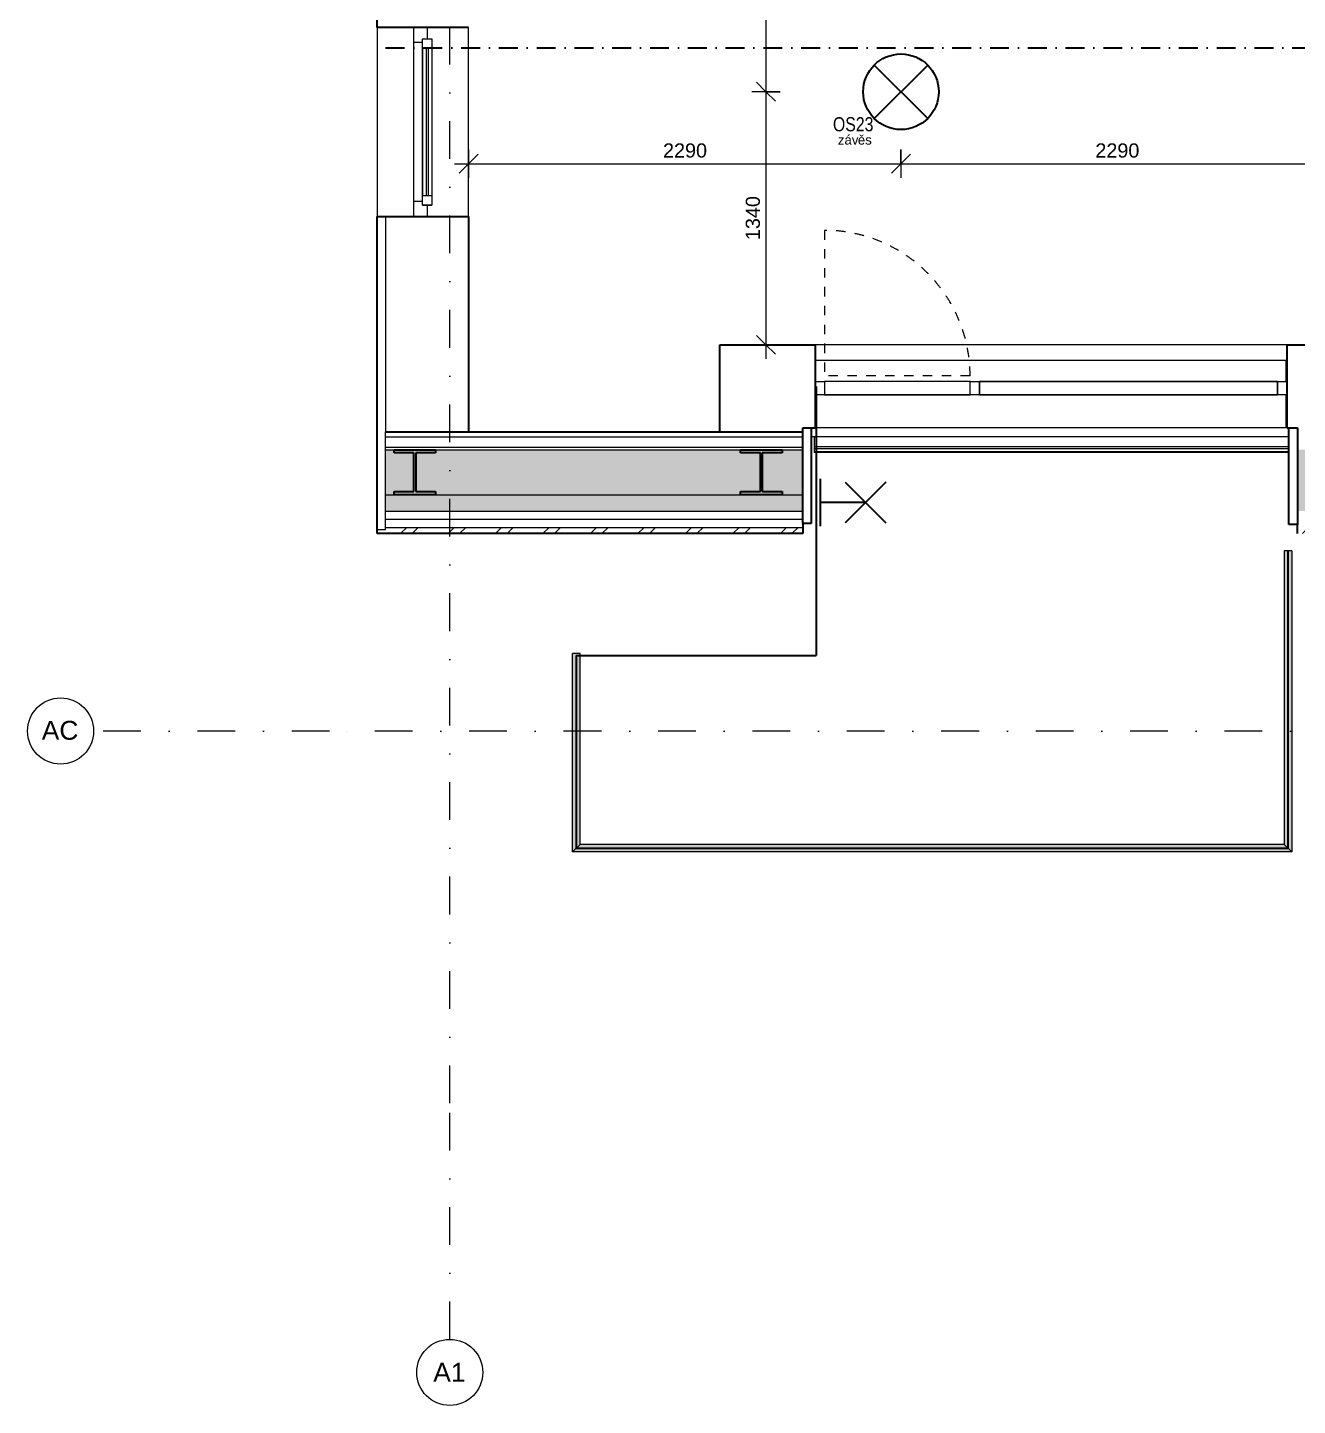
# Model space of a CAD drawing. Header units: millimetres. Extents: x -2236 to 45464, y -3604 to 14792.
# Drawn here: x -2236 to 4490, y -3571 to 3725 of the extents above; entities that cross this region are included whole.
import ezdxf

# ---------------------------------------------------------------- set-up
doc = ezdxf.new("R2010")
doc.units = ezdxf.units.MM
for name, pattern in [('HA_Dash_2mm-S1mm', [100, 50, -50]), ('HA_DashDot_10mm-S3mm', [500, 200, -150, 0, -150]), ('HA_DashDot_4mm-S1mm', [200, 100, -50, 0, -50])]:
    doc.linetypes.add(name, pattern=pattern)
for name, color, linetype, lineweight in [('-UNDERLAY_A-AREA-____-OTLN', 9, 'Continuous', 25), ('-UNDERLAY_A-FLOR-HRAL-OTLN', 9, 'Continuous', 9), ('-UNDERLAY_A-GLAZ-CWMG-OTLN', 9, 'Continuous', 5), ('A-____-____-DIMS', 9, 'Continuous', 5), ('A-____-____-DIMS-50', 9, 'Continuous', 5), ('A-DOOR-____-OTLN', 9, 'Continuous', 9), ('A-FLOR-____-OVHD', 9, 'HA_DashDot_4mm-S1mm', 25), ('A-GENM-____-MCUT', 9, 'Continuous', 25), ('A-GENM-____-OTLN', 9, 'Continuous', 9), ('A-GLAZ-____-MCUT', 9, 'Continuous', 5), ('A-GLAZ-____-OTLN', 9, 'Continuous', 5), ('A-GLAZ-CURT-MCUT', 9, 'Continuous', 5), ('A-GLAZ-CURT-OTLN', 9, 'Continuous', 5), ('A-GLAZ-CWMG-MCUT', 9, 'Continuous', 5), ('A-GLAZ-CWMG-OTLN', 9, 'Continuous', 5), ('A-ROOF-____-MCUT', 9, 'Continuous', 25), ('A-ROOF-____-OTLN', 9, 'Continuous', 9), ('A-ROOF-____-PATT', 9, 'Continuous', 25), ('A-WALL-____-MCUT', 9, 'Continuous', 9), ('A-WALL-____-OTLN', 9, 'Continuous', 9), ('E-LITE-EQPM-IDEN', 9, 'Continuous', 9), ('E-LITE-EQPM-OTLN', 9, 'Continuous', 9), ('G-____-____-TEXT', 9, 'Continuous', 5), ('S-GRID-____-IDEN', 9, 'Continuous', 9), ('S-GRID-____-OTLN', 9, 'Continuous', 5)]:
    doc.layers.add(name, color=color, linetype=linetype, lineweight=lineweight)
doc.styles.add('Arial', font='arial.ttf', dxfattribs={"height": 100})
doc.styles.add('Arial_1', font='arial.ttf', dxfattribs={"height": 75})
doc.styles.add('Arial_2', font='arial.ttf', dxfattribs={"width": 0.8, "height": 75})
doc.styles.add('Arial_3', font='arial.ttf', dxfattribs={"height": 50})
doc.dimstyles.new('Inner_Dimensions_1', dxfattribs={"dimscale": 304.8, "dimtxt": 76.519455, "dimasz": 0.328084, "dimexe": 0.246063, "dimexo": 0.0625, "dimgap": 0.032808, "dimtad": 1, "dimdec": 0, "dimzin": 0, "dimdsep": 46, "dimtxsty": 'Arial_1', "dimblk1": 'OBLIQUE', "dimblk2": 'OBLIQUE', "dimsah": 1, "dimcen": 0.09, "dimdle": 0.246063, "dimazin": 0, "dimtfac": 1, "dimtdec": 4, "dimtix": 1, "dimtmove": 0, "dimatfit": 3, "dimfxl": 0.246063, "dimfxlon": 1, "dimtvp": 1, "dimtolj": 1, "dimtzin": 0, "dimlwd": 9, "dimlwe": 9, "dimarcsym": 2})
pattern_1 = [(0, (-300, 0), (58.594, 33.829), [39.062, -78.125]), (120, (-300, 0), (-58.593773, 33.82939), [39.062, -78.125]), (60, (-300, 0), (0.000227, 67.65839), [0, -78.125, 39.062, 0])]

# ---------------------------------------------------------------- blocks, each defined once
blk = doc.blocks.new('BD Libus_IFC_ifc-1-DSP_3NP-A')
at = {"layer": 'A-GENM-____-MCUT', "color": 7}
for p, q in [((-295, 1472.4), (-295, 1489.8)), ((-295, 1489.8), (-75, 1489.8)), ((-189.7, 1472.4), (-295, 1472.4)), ((-189.7, 1268.6), (-189.7, 1472.4)), ((-75, 1472.4), (-180.2, 1472.4)), ((-180.2, 1472.4), (-180.2, 1268.6)), ((-75, 1489.8), (-75, 1472.4)), ((1540, 1472.4), (1540, 1489.8)), ((1540, 1489.8), (1760, 1489.8)), ((1645.3, 1472.4), (1540, 1472.4)), ((1645.3, 1268.6), (1645.3, 1472.4)), ((1760, 1472.4), (1654.8, 1472.4)), ((1654.8, 1472.4), (1654.8, 1268.6)), ((1760, 1489.8), (1760, 1472.4)), ((-295, 1251.2), (-295, 1268.6)), ((-295, 1268.6), (-189.7, 1268.6)), ((-75, 1251.2), (-295, 1251.2)), ((-180.2, 1268.6), (-75, 1268.6)), ((-75, 1268.6), (-75, 1251.2)), ((1540, 1251.3), (1540, 1268.6)), ((1540, 1268.6), (1645.3, 1268.6)), ((1760, 1251.2), (1540, 1251.3)), ((1654.8, 1268.6), (1760, 1268.6)), ((1760, 1268.6), (1760, 1251.2))]:
    blk.add_line(p, q, dxfattribs=at)
blk = doc.blocks.new('Railing - Railing-1473588-DSP_3NP-A')
at = {"layer": '-UNDERLAY_A-FLOR-HRAL-OTLN'}
for points in [[(4460, -640), (4460, 954.5), (4420, 954.5), (4420, -600)], [(650, -640), (690, -600), (690, 410), (650, 410)], [(650, -640), (4460, -640), (4420, -600), (690, -600)]]:
    blk.add_hatch(color=256, dxfattribs=at).paths.add_polyline_path(points)
for p, q in [((4460, 954.5), (4420, 954.5)), ((4420, 954.5), (4420, -600)), ((4460, 954.5), (4460, -640)), ((690, 410), (650, 410)), ((650, -640), (650, 410)), ((690, -600), (690, 410)), ((690, -600), (650, -640)), ((4460, -640), (650, -640)), ((4420, -600), (690, -600)), ((4420, -600), (4460, -640))]:
    blk.add_line(p, q, dxfattribs=at)
blk = doc.blocks.new('Obdélníková příčel - 50x70mm EXT-1774438-DSP_3NP-A')
at = {"layer": '-UNDERLAY_A-GLAZ-CWMG-OTLN'}
for p, q in [((10476.25, 1825), (10476.25, 1755)), ((12055, 1825), (10476.25, 1825)), ((12055, 1755), (12055, 1825)), ((10476.25, 1755), (12055, 1755))]:
    blk.add_line(p, q, dxfattribs=at)
blk = doc.blocks.new('Obdélníková příčel - 50x70mm EXT-1774440-DSP_3NP-A')
at = {"layer": '-UNDERLAY_A-GLAZ-CWMG-OTLN'}
for p, q in [((9655, 1825), (9655, 1755)), ((10426.25, 1825), (9655, 1825)), ((10426.25, 1755), (10426.25, 1825)), ((9655, 1755), (10426.25, 1755))]:
    blk.add_line(p, q, dxfattribs=at)
blk = doc.blocks.new('HA_WD_SinglePanel - 1000x1500-2168128-DSP_3NP-A')
at = {"layer": 'A-GLAZ-____-MCUT'}
for p, q in [((-500, 0), (-500, 70)), ((-500, 70), (-420, 70)), ((-440, 0), (-500, 0)), ((-440, -25), (-440, 25)), ((-440, 25), (-390, 25)), ((-420, 70), (-420, 25)), ((-390, 25), (-390, -25)), ((390, 5), (-390, 5)), ((390, -25), (390, 25)), ((390, 25), (440, 25)), ((420, 25), (420, 70)), ((420, 70), (500, 70)), ((440, 25), (440, -25)), ((500, 0), (440, 0)), ((500, 70), (500, 0)), ((-390, -25), (-440, -25)), ((390, -5), (-390, -5)), ((440, -25), (390, -25))]:
    blk.add_line(p, q, dxfattribs=at)
at = {"layer": 'A-GLAZ-____-OTLN'}
for p, q in [((-440, 25), (-440, -25)), ((-440, 25), (440, 25)), ((-420, 70), (420, 70)), ((390, 25), (-390, 25)), ((440, 25), (440, -25)), ((440, -25), (-440, -25)), ((390, -25), (-390, -25))]:
    blk.add_line(p, q, dxfattribs=at)
blk = doc.blocks.new('Systémový panel - Sklo-1774441-DSP_3NP-A')
at = {"layer": 'A-GLAZ-CURT-MCUT'}
for p, q in [((-789.375, 0), (-789.375, 70)), ((-789.375, 70), (789.375, 70)), ((789.375, 70), (789.375, 0)), ((789.375, 0), (-789.375, 0))]:
    blk.add_line(p, q, dxfattribs=at)
blk = doc.blocks.new('Obdélníková příčel - 50x70mm EXT-1774437-DSP_3NP-A')
at = {"layer": 'A-GLAZ-CWMG-OTLN'}
for p, q in [((10426.25, 1825), (9655, 1825)), ((10426.25, 1755), (9655, 1755))]:
    blk.add_line(p, q, dxfattribs=at)
blk = doc.blocks.new('Obdélníková příčel - 50x70mm EXT-1499828-DSP_3NP-A')
at = {"layer": 'A-GLAZ-CWMG-MCUT'}
for p, q in [((0, 0), (-50, 0)), ((-50, 0), (-50, -70)), ((0, -70), (0, 0)), ((-50, -70), (0, -70))]:
    blk.add_line(p, q, dxfattribs=at)
blk = doc.blocks.new('Obdélníková příčel - 50x70mm EXT-1499829-DSP_3NP-A')
at = {"layer": 'A-GLAZ-CWMG-MCUT'}
for p, q in [((-50, 0), (0, 0)), ((-50, -70), (-50, 0)), ((0, 0), (0, -70)), ((0, -70), (-50, -70))]:
    blk.add_line(p, q, dxfattribs=at)
blk = doc.blocks.new('ABMV_CW_Single_Swing_Generic - Ex_Glass_SKLOPNE-1774442-DSP_3NP-A')
at = {"layer": 'A-DOOR-____-OTLN', "linetype": 'HA_Dash_2mm-S1mm', "lineweight": 5}
for p in [(-385.625, -30), (385.625, -801.25)]:
    blk.add_line(p, (385.625, -30), dxfattribs=at)
blk.add_arc((385.625, -30), 771.25, 180, 270, dxfattribs=at)
blk = doc.blocks.new('Obdélníková příčel - 50x70mm EXT-1499826-DSP_3NP-A')
at = {"layer": 'A-GLAZ-CWMG-MCUT'}
for p, q in [((25, 0), (-25, 0)), ((-25, 0), (-25, -70)), ((25, -70), (25, 0)), ((-25, -70), (25, -70))]:
    blk.add_line(p, q, dxfattribs=at)
blk = doc.blocks.new('HA_LF_GenericSymbol - OS23_pokoj-1621429-DSP_3NP-A')
at = {"layer": 'E-LITE-EQPM-OTLN', "color": 11, "lineweight": 25}
for p, q in [((141.4, 141.4), (-141.4, -141.4)), ((-141.4, 141.4), (141.4, -141.4))]:
    blk.add_line(p, q, dxfattribs=at)
blk.add_circle((0, 0), 200, dxfattribs=at)
blk = doc.blocks.new('HA_GM_Gutter_Balcony - HA_GM_Gutter_Facade TP03-1710966-DSP_3NP-A')
at = {"layer": 'A-GENM-____-OTLN'}
for p, q in [((135, 25.1), (2650, 25.1)), ((135, 20.8), (2650, 20.8)), ((135, 5), (2650, 5)), ((2650, 20.8), (2650, 25.1)), ((2650, 5), (2650, 20.8)), ((2650, -5), (2650, 5)), ((135, -5), (2650, -5)), ((2650, -60), (2650, -5))]:
    blk.add_line(p, q, dxfattribs=at)
blk = doc.blocks.new('HA_LF_GenericSymbol nastenne svitidlo - nastenne svitidlo-1909941-DSP_3NP-A')
at = {"layer": 'E-LITE-EQPM-OTLN', "color": 11, "lineweight": 25}
for p, q in [((-240, 125), (-240, -125)), ((107.3, 107.3), (-107.3, -107.3)), ((-107.3, 107.3), (107.3, -107.3)), ((0, 0), (-240, 0))]:
    blk.add_line(p, q, dxfattribs=at)
blk = doc.blocks.new('Grid - Radius 3_5mm-353793-DSP_3NP-A')
at = {"layer": 'S-GRID-____-IDEN'}
blk.add_circle((0, 0), 3.5, dxfattribs=at)
blk = doc.blocks.new('DIMBLOCK50-DSP_3NP-A')
at = {"layer": 'A-____-____-DIMS-50', "lineweight": 9}
for p, q in [((100, 3079.2), (100, 2929.2)), ((100, 3004.2), (100, 3079.2)), ((2390, 3079.2), (2390, 2929.2)), ((2390, 3004.2), (2390, 3079.2)), ((25, 3004.2), (2390, 3004.2)), ((100, 3004.2), (50, 2954.2)), ((100, 3004.2), (150, 3054.2)), ((2390, 3004.2), (2340, 2954.2)), ((2390, 3004.2), (2440, 3054.2))]:
    blk.add_line(p, q, dxfattribs=at)
at = {"layer": 'A-____-____-DIMS-50', "color": 0, "lineweight": 9, "insert": (1129.6, 3111.6), "char_height": 75, "width": 276.883, "attachment_point": 1, "line_spacing_factor": 0.941778, "style": 'Arial_1'}
blk.add_mtext('2290', dxfattribs=at)
blk = doc.blocks.new('_Oblique')
at = {"color": 0, "linetype": 'ByBlock', "lineweight": -2}
blk.add_line((-0.5, -0.5), (0.5, 0.5), dxfattribs=at)
blk = doc.blocks.new('DIMBLOCK51-DSP_3NP-A')
at = {"layer": 'A-____-____-DIMS-50', "lineweight": 9}
for p, q in [((2390, 3079.2), (2390, 2929.2)), ((2390, 3004.2), (2390, 3079.2)), ((4680, 3079.2), (4680, 2929.2)), ((4680, 3004.2), (4680, 3079.2)), ((2390, 3004.2), (2340, 2954.2)), ((2390, 3004.2), (2440, 3054.2)), ((2390, 3004.2), (4755, 3004.2)), ((4680, 3004.2), (4630, 2954.2)), ((4680, 3004.2), (4730, 3054.2))]:
    blk.add_line(p, q, dxfattribs=at)
at = {"layer": 'A-____-____-DIMS-50', "color": 0, "lineweight": 9, "insert": (3419.6, 3111.6), "char_height": 75, "width": 276.883, "attachment_point": 1, "line_spacing_factor": 0.941778, "style": 'Arial_1'}
blk.add_mtext('2290', dxfattribs=at)
blk = doc.blocks.new('DIMBLOCK79-DSP_3NP-A')
at = {"layer": 'A-____-____-DIMS-50', "lineweight": 9}
for p, q in [((1675, 5425), (1625, 5475)), ((1750, 5425), (1600, 5425)), ((1675, 5425), (1675, 3385)), ((1675, 5425), (1725, 5375)), ((1675, 5425), (1750, 5425)), ((1675, 3385), (1625, 3435)), ((1750, 3385), (1600, 3385)), ((1675, 3385), (1725, 3335)), ((1675, 3385), (1750, 3385))]:
    blk.add_line(p, q, dxfattribs=at)
at = {"layer": 'A-____-____-DIMS-50', "color": 0, "lineweight": 9, "insert": (1567.7, 4289.6), "char_height": 75, "width": 276.883, "attachment_point": 1, "rotation": 90, "line_spacing_factor": 0.941778, "style": 'Arial_1'}
blk.add_mtext('2040', dxfattribs=at)
blk = doc.blocks.new('DIMBLOCK80-DSP_3NP-A')
at = {"layer": 'A-____-____-DIMS-50', "lineweight": 9}
for p, q in [((1675, 3385), (1625, 3435)), ((1750, 3385), (1600, 3385)), ((1675, 3385), (1675, 1970)), ((1675, 3385), (1725, 3335)), ((1675, 3385), (1750, 3385)), ((1750, 2045), (1600, 2045)), ((1675, 2045), (1625, 2095)), ((1675, 2045), (1725, 1995)), ((1675, 2045), (1750, 2045))]:
    blk.add_line(p, q, dxfattribs=at)
at = {"layer": 'A-____-____-DIMS-50', "color": 0, "lineweight": 9, "insert": (1567.7, 2599.6), "char_height": 75, "width": 276.883, "attachment_point": 1, "rotation": 90, "line_spacing_factor": 0.941778, "style": 'Arial_1'}
blk.add_mtext('1340', dxfattribs=at)

msp = doc.modelspace()

# ---------------------------------------------------------------- hatches: boundary and pattern name
at = {"layer": 'A-ROOF-____-PATT', "lineweight": 5}
h = msp.add_hatch(dxfattribs=at)
h.set_pattern_fill('FP_2', color=256, style=0, pattern_type=2)
h.set_pattern_definition(pattern_1)
h.paths.add_polyline_path([(22158.5, 1251.2), (22219.4, 1489.8), (19135, 1489.8), (19135, 1251.2), (21900.5, 1251.2)])
h.paths.add_polyline_path([(265.8, 1251.2), (1870, 1251.2), (1870, 1489.8), (-340, 1489.8), (-340, 1251.2)])
h.paths.add_polyline_path([(4490, 1251.2), (5786.3, 1251.2), (5786.3, 1489.8), (4490, 1489.8), (4490, 1402.4)])
h.paths.add_polyline_path([(6673.7, 1251.2), (8420, 1251.2), (8420, 1489.8), (6673.7, 1489.8), (6673.7, 1268.9)])
h.paths.add_polyline_path([(16515, 1251.2), (16515, 1489.8), (14818.7, 1489.8), (14818.7, 1251.2), (16075.7, 1251.2)])
h.paths.add_polyline_path([(12165, 1251.2), (13931.3, 1251.2), (13931.3, 1489.8), (12165, 1489.8), (12165, 1402.4)])
h = msp.add_hatch(dxfattribs=at)
h.set_pattern_fill('FP_2', color=256, style=0, pattern_type=2)
h.set_pattern_definition(pattern_1)
h.paths.add_polyline_path([(22136.4, 1164.5), (22158.5, 1251.2), (19135, 1251.2), (19135, 1164.5), (21900.5, 1164.5)])
h.paths.add_polyline_path([(-340, 1164.5), (1870, 1164.5), (1870, 1251.2), (-340, 1251.2)])
h.paths.add_polyline_path([(4490, 1164.5), (5786.3, 1164.5), (5786.3, 1251.2), (4490, 1251.2)])
h.paths.add_polyline_path([(16515, 1164.5), (16515, 1251.2), (14818.7, 1251.2), (14818.7, 1164.5), (16075.7, 1164.5)])
h.paths.add_polyline_path([(6673.7, 1164.5), (8420, 1164.5), (8420, 1251.2), (6673.7, 1251.2)])
h.paths.add_polyline_path([(13931.3, 1164.5), (13931.3, 1251.2), (12165, 1251.2), (12165, 1164.5), (13787.5, 1164.5)])
h = msp.add_hatch(dxfattribs=at)
h.set_pattern_fill('FP_1', color=256, style=0, pattern_type=2)
h.set_pattern_definition([(45, (-300, 0), (-125.7236, 125.7236), []), (45, (-300, 190.5), (-125.7236, 125.7236), [])])
h.paths.add_polyline_path([(22106, 1045.2), (22114.3, 1077.8), (19135, 1077.8), (19135, 1045.2), (21900.5, 1045.2)])
h.paths.add_polyline_path([(-385, 1045.2), (1870, 1045.2), (1870, 1077.8), (-340, 1077.8), (-340, 1065.3), (-385, 1065.3)])
h.paths.add_polyline_path([(4490, 1045.2), (5759, 1045.2), (5759, 1077.8), (4490, 1077.8)])
h.paths.add_polyline_path([(16515, 1045.2), (16515, 1077.8), (14846, 1077.8), (14846, 1045.2), (16075.7, 1045.2)])
h.paths.add_polyline_path([(6701, 1045.2), (8420, 1045.2), (8420, 1077.8), (6701, 1077.2)])
h.paths.add_polyline_path([(12165, 1045.2), (13904, 1045.7), (13904, 1077.8), (12165, 1077.8)])

# ---------------------------------------------------------------- linework, layer by layer
at = {"layer": '-UNDERLAY_A-AREA-____-OTLN'}
for p, q in [((1940, 1825), (1940, 400)), ((4440, -620), (4440, 954.5)), ((670, 400), (670, -620)), ((670, 400), (1940, 400)), ((670, -620), (4440, -620))]:
    msp.add_line(p, q, dxfattribs=at)
at = {"layer": 'A-FLOR-____-OVHD'}
msp.add_line((-340, 3616.8), (22761.9, 3616.8), dxfattribs=at)
at = {"layer": 'A-ROOF-____-MCUT'}
for p, q in [((-340, 1584.7), (1870, 1584.7)), ((1870, 1099.4), (1870, 1045.2)), ((-385, 1045.2), (-385, 1065.3)), ((1870, 1045.2), (-385, 1045.2)), ((4490, 1045.2), (4490, 1093.4))]:
    msp.add_line(p, q, dxfattribs=at)
at = {"layer": 'A-ROOF-____-MCUT', "lineweight": 9}
for p, q in [((-340, 1065.3), (-340, 1584.7)), ((-340, 1557.5), (1870, 1557.5)), ((-340, 1503.3), (1870, 1503.3)), ((-340, 1489.8), (1870, 1489.8)), ((-340, 1251.2), (1870, 1251.2)), ((-340, 1164.5), (1870, 1164.5)), ((-340, 1121.1), (1870, 1121.1)), ((-340, 1077.8), (1870, 1077.8))]:
    msp.add_line(p, q, dxfattribs=at)
at = {"layer": 'A-ROOF-____-OTLN'}
for p, q in [((4430, 1961.8), (1934.8, 1961.8)), ((4430, 1850), (4430, 1961.8)), ((4430, 1605), (4430, 1780)), ((4434.8, 1605), (4430, 1605))]:
    msp.add_line(p, q, dxfattribs=at)
at = {"layer": 'A-WALL-____-MCUT', "lineweight": 25}
for p, q in [((-385, 3725), (-385, 6975)), ((100, 3725), (-385, 3725)), ((-385, 2725), (100, 2725)), ((-385, 1065.3), (-385, 2725)), ((100, 2725), (100, 1584.7)), ((1430, 1584.7), (1430, 2045)), ((1430, 2045), (1934.8, 2045)), ((1934.8, 2045), (1934.8, 1605)), ((4434.8, 2045), (4680, 2045)), ((4434.8, 1605), (4434.8, 2045)), ((1870, 1099.4), (1870, 1605)), ((1870, 1605), (1934.8, 1605)), ((1915, 1605), (1915, 1099.4)), ((4434.8, 1605), (4490, 1605)), ((4445, 1093.4), (4445, 1605)), ((4490, 1605), (4490, 1093.4)), ((1915, 1099.4), (1870, 1099.4)), ((4490, 1093.4), (4445, 1093.4))]:
    msp.add_line(p, q, dxfattribs=at)
at = {"layer": 'A-WALL-____-MCUT'}
for p, q in [((-340, 2725), (-340, 1584.7)), ((-340, 1065.3), (-385, 1065.3))]:
    msp.add_line(p, q, dxfattribs=at)
at = {"layer": 'A-WALL-____-OTLN'}
for p, q in [((-385, 3725), (-385, 2725)), ((100, 2725), (100, 3725)), ((4434.8, 2045), (1934.8, 2045)), ((4434.8, 1961.8), (4430, 1961.8)), ((1915, 1560), (4445, 1560)), ((4430, 1605), (1934.8, 1605))]:
    msp.add_line(p, q, dxfattribs=at)
at = {"layer": 'S-GRID-____-OTLN', "linetype": 'HA_DashDot_10mm-S3mm', "lineweight": 9}
for p, q in [((0, -1971.1), (0, 13159.9)), ((-636.4, 0), (-1886.4, 0)), ((24807.7, 0), (-636.4, 0)), ((0, -3221.1), (0, -1971.1))]:
    msp.add_line(p, q, dxfattribs=at)

# ---------------------------------------------------------------- block references
at = {"layer": '-UNDERLAY_A-FLOR-HRAL-OTLN'}
msp.add_blockref('Railing - Railing-1473588-DSP_3NP-A', (0, 0), dxfattribs=at)
at = {"layer": '-UNDERLAY_A-GLAZ-CWMG-OTLN'}
for name in ['Obdélníková příčel - 50x70mm EXT-1774440-DSP_3NP-A', 'Obdélníková příčel - 50x70mm EXT-1774438-DSP_3NP-A']:
    msp.add_blockref(name, (-7670.2, 25), dxfattribs=at)
at = {"lineweight": 5}
msp.add_blockref('BD Libus_IFC_ifc-1-DSP_3NP-A', (0, 0), dxfattribs=at)
at = {"layer": 'A-DOOR-____-OTLN', "rotation": 180}
msp.add_blockref('ABMV_CW_Single_Swing_Generic - Ex_Glass_SKLOPNE-1774442-DSP_3NP-A', (2370.4, 1850), dxfattribs=at)
at = {"layer": 'A-GENM-____-OTLN', "rotation": 180}
msp.add_blockref('HA_GM_Gutter_Balcony - HA_GM_Gutter_Facade TP03-1710966-DSP_3NP-A', (4580, 1500), dxfattribs=at)
at = {"layer": 'A-GLAZ-____-OTLN', "rotation": 90.00000000000001}
msp.add_blockref('HA_WD_SinglePanel - 1000x1500-2168128-DSP_3NP-A', (-120, 3225), dxfattribs=at)
at = {"layer": 'A-GLAZ-CURT-OTLN', "rotation": 180}
msp.add_blockref('Systémový panel - Sklo-1774441-DSP_3NP-A', (3595.4, 1850), dxfattribs=at)
at = {"layer": 'A-GLAZ-CWMG-OTLN', "extrusion": (0, 0, -1)}
for name, p in [('Obdélníková příčel - 50x70mm EXT-1499828-DSP_3NP-A', (-1934.8, 1850)), ('Obdélníková příčel - 50x70mm EXT-1499826-DSP_3NP-A', (-2781, 1850))]:
    msp.add_blockref(name, p, dxfattribs=at)
at = {"layer": 'A-GLAZ-CWMG-OTLN'}
for name, p in [('Obdélníková příčel - 50x70mm EXT-1774437-DSP_3NP-A', (-7670.2, 25)), ('Obdélníková příčel - 50x70mm EXT-1499829-DSP_3NP-A', (4434.8, 1850))]:
    msp.add_blockref(name, p, dxfattribs=at)
at = {"layer": 'E-LITE-EQPM-OTLN', "color": 11, "lineweight": 25}
for name, p in [('HA_LF_GenericSymbol - OS23_pokoj-1621429-DSP_3NP-A', (2390, 3385)), ('HA_LF_GenericSymbol nastenne svitidlo - nastenne svitidlo-1909941-DSP_3NP-A', (2202.5, 1210))]:
    msp.add_blockref(name, p, dxfattribs=at)
at = {"layer": 'S-GRID-____-IDEN', "xscale": 49.99999999999998, "yscale": 49.99999999999998, "zscale": 49.99999999999998, "rotation": 90}
msp.add_blockref('Grid - Radius 3_5mm-353793-DSP_3NP-A', (-2061.4, 0), dxfattribs=at)
at = {"layer": 'S-GRID-____-IDEN', "xscale": 49.99999999999998, "yscale": 49.99999999999998, "zscale": 49.99999999999998}
msp.add_blockref('Grid - Radius 3_5mm-353793-DSP_3NP-A', (0, -3396.1), dxfattribs=at)

# ---------------------------------------------------------------- texts
at = {"layer": 'E-LITE-EQPM-IDEN', "lineweight": 5, "insert": (2029.6, 3250.6), "char_height": 75, "width": 262.953, "attachment_point": 1, "style": 'Arial_2'}
msp.add_mtext('OS23', dxfattribs=at)
at = {"layer": 'G-____-____-TEXT', "color": 11, "lineweight": 9, "char_height": 50, "attachment_point": 1, "style": 'Arial_3'}
for s, insert, width in [('záv', (2055.8, 3155.3), 128.27), ('ěs', (2161.6, 3155.3), 92.194)]:
    msp.add_mtext(s, dxfattribs=dict(at, insert=insert, width=width))
at = {"layer": 'S-GRID-____-IDEN', "lineweight": 5, "char_height": 100, "attachment_point": 1, "style": 'Arial'}
for s, insert, width in [('AC', (-2161.1, 53.9), 240.506), ('A1', (-87.4, -3345.4), 212.447)]:
    msp.add_mtext(s, dxfattribs=dict(at, insert=insert, width=width))

# ---------------------------------------------------------------- dimensions: what is measured, and where the dimension line sits
at = {"layer": 'A-____-____-DIMS', "lineweight": 9}
for base, p1, p2, override, picture, middle in [((1675, 3385), (1750, 5425), (1750, 3385), {"dimpost": '<>', "dimfxl": 2040}, 'DIMBLOCK79-DSP_3NP-A', (1626.7, 4405)), ((1675, 2045), (1750, 3385), (1750, 2045), {"dimpost": '<>', "dimfxl": 1340}, 'DIMBLOCK80-DSP_3NP-A', (1626.7, 2715))]:
    dim = msp.add_linear_dim(base=base, p1=p1, p2=p2, angle=90, dimstyle='Inner_Dimensions_1', override=override, dxfattribs=at)
    dim.commit()
    dim.dimension.update_dxf_attribs({"geometry": picture, "text_midpoint": middle})
for base, p1, p2, picture, middle in [((2390, 3004.2), (100, 3079.2), (2390, 3079.2), 'DIMBLOCK50-DSP_3NP-A', (1245, 3052.5)), ((4680, 3004.2), (2390, 3079.2), (4680, 3079.2), 'DIMBLOCK51-DSP_3NP-A', (3535, 3052.5))]:
    dim = msp.add_linear_dim(base=base, p1=p1, p2=p2, dimstyle='Inner_Dimensions_1', override={"dimpost": '<>', "dimfxl": 2290}, dxfattribs=at)
    dim.commit()
    dim.dimension.update_dxf_attribs({"geometry": picture, "text_midpoint": middle})

doc.saveas('drawing.dxf')
